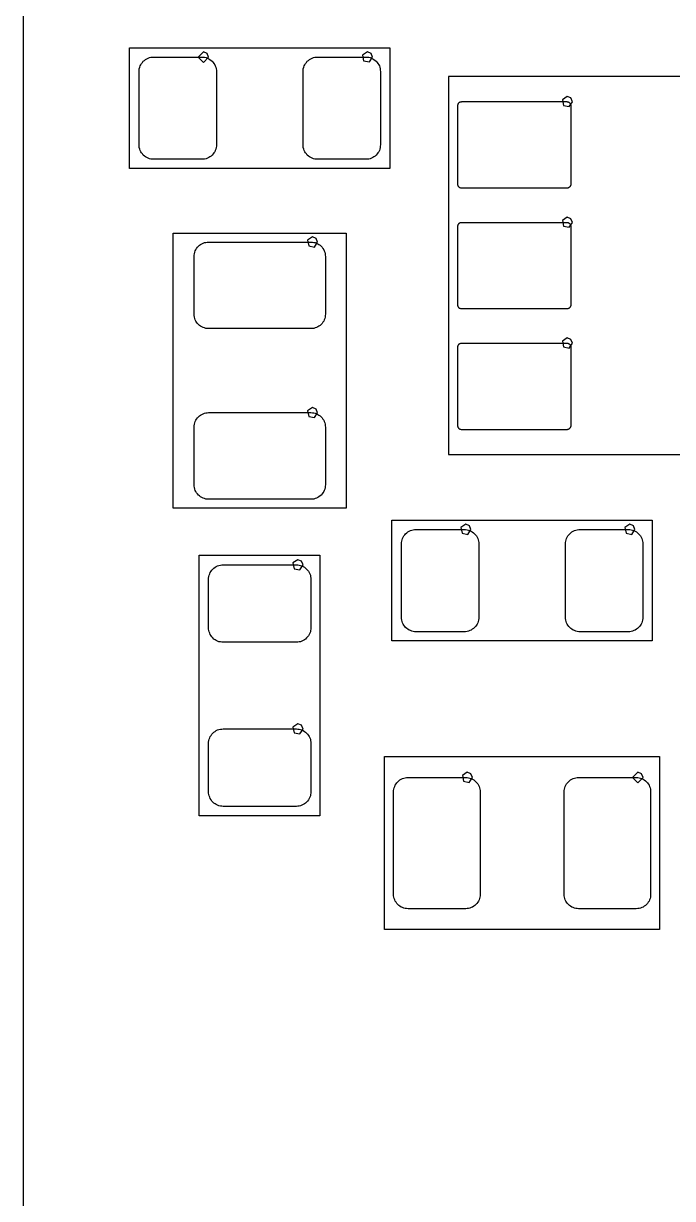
# Model space of a CAD drawing. Extents: x 114 to 258, y 8 to 198.
# Drawn here: x 113.55 to 125.92, y 135.54 to 157.92 of the extents above; entities that cross this region are included whole.
import ezdxf

# ---------------------------------------------------------------- set-up
doc = ezdxf.new("R2010")
doc.units = 0

msp = doc.modelspace()

# ---------------------------------------------------------------- linework, layer by layer
at = {"layer": 'Layer 1', "color": 7}
for points in [[(113.54816, 100.80986), (113.54816, 187.80994)], [(115.56746, 155.15824), (115.56746, 157.45948)], [(115.56746, 157.45948), (120.52808, 157.45948)], [(116.975382, 157.379902), (116.875382, 157.279902), (116.975382, 157.179902), (117.075382, 157.279902), (117.046093, 157.350613), (116.975382, 157.379902), (116.975382, 157.379902)], [(120.100344, 157.379902), (120.007956, 157.31817), (120.029633, 157.209191), (120.138612, 157.187514), (120.200344, 157.279902), (120.171055, 157.350613), (120.100344, 157.379902), (120.100344, 157.379902)], [(120.52808, 157.45948), (120.52808, 155.15824)], [(115.78336, 157.13436), (115.79606, 157.15976)], [(115.79606, 157.15976), (115.81384, 157.18008)], [(115.81384, 157.18008), (115.83162, 157.2004)], [(115.83162, 157.2004), (115.85194, 157.21818)], [(115.85194, 157.21818), (115.8748, 157.23596)], [(115.8748, 157.23596), (115.89766, 157.24866)], [(115.89766, 157.24866), (115.92306, 157.26136)], [(115.92306, 157.26136), (115.94846, 157.27152)], [(115.94846, 157.27152), (115.97386, 157.2766)], [(115.97386, 157.2766), (116.0018, 157.28168)], [(116.0018, 157.28168), (116.0272, 157.28168)], [(116.0272, 157.28168), (116.94668, 157.28168)], [(116.94668, 157.28168), (116.97462, 157.28168)], [(116.97462, 157.28168), (117.00002, 157.2766)], [(117.00002, 157.2766), (117.02796, 157.27152)], [(117.02796, 157.27152), (117.05336, 157.26136)], [(117.05336, 157.26136), (117.07876, 157.24866)], [(117.07876, 157.24866), (117.10162, 157.23596)], [(117.10162, 157.23596), (117.12448, 157.21818)], [(117.12448, 157.21818), (117.1448, 157.2004)], [(117.1448, 157.2004), (117.16258, 157.18008)], [(117.16258, 157.18008), (117.17782, 157.15976)], [(117.17782, 157.15976), (117.19306, 157.13436)], [(118.90756, 157.13436), (118.9228, 157.15976)], [(118.9228, 157.15976), (118.93804, 157.18008)], [(118.93804, 157.18008), (118.95582, 157.2004)], [(118.95582, 157.2004), (118.97614, 157.21818)], [(118.97614, 157.21818), (118.999, 157.23596)], [(118.999, 157.23596), (119.02186, 157.24866)], [(119.02186, 157.24866), (119.04726, 157.26136)], [(119.04726, 157.26136), (119.07266, 157.27152)], [(119.07266, 157.27152), (119.09806, 157.2766)], [(119.09806, 157.2766), (119.126, 157.28168)], [(119.126, 157.28168), (119.15394, 157.28168)], [(119.15394, 157.28168), (120.07088, 157.28168)], [(120.07088, 157.28168), (120.09882, 157.28168)], [(120.09882, 157.28168), (120.12676, 157.2766)], [(120.12676, 157.2766), (120.15216, 157.27152)], [(120.15216, 157.27152), (120.17756, 157.26136)], [(120.17756, 157.26136), (120.20296, 157.24866)], [(120.20296, 157.24866), (120.22582, 157.23596)], [(120.22582, 157.23596), (120.24868, 157.21818)], [(120.24868, 157.21818), (120.269, 157.2004)], [(120.269, 157.2004), (120.28678, 157.18008)], [(120.28678, 157.18008), (120.30202, 157.15976)], [(120.30202, 157.15976), (120.31726, 157.13436)], [(115.75034, 157.03022), (115.75542, 157.05816)], [(115.75034, 157.00482), (115.75034, 157.03022)], [(115.75034, 155.61036), (115.75034, 157.00482)], [(115.75542, 157.05816), (115.76304, 157.0861)], [(115.76304, 157.0861), (115.77066, 157.1115)], [(115.77066, 157.1115), (115.78336, 157.13436)], [(117.19306, 157.13436), (117.20322, 157.1115)], [(117.20322, 157.1115), (117.21338, 157.0861)], [(117.21338, 157.0861), (117.21846, 157.05816)], [(117.21846, 157.05816), (117.22354, 157.03022)], [(117.22354, 157.03022), (117.22608, 157.00482)], [(117.22608, 157.00482), (117.22608, 155.61036)], [(118.87454, 157.00482), (118.87708, 157.03022)], [(118.87454, 155.61036), (118.87454, 157.00482)], [(118.87708, 157.03022), (118.87962, 157.05816)], [(118.87962, 157.05816), (118.88724, 157.0861)], [(118.88724, 157.0861), (118.8974, 157.1115)], [(118.8974, 157.1115), (118.90756, 157.13436)], [(120.31726, 157.13436), (120.32996, 157.1115)], [(120.32996, 157.1115), (120.33758, 157.0861)], [(120.33758, 157.0861), (120.3452, 157.05816)], [(120.3452, 157.05816), (120.34774, 157.03022)], [(120.34774, 157.03022), (120.35028, 157.00482)], [(120.35028, 157.00482), (120.35028, 155.61036)], [(130.44932, 156.9083), (121.64822, 156.9083)], [(121.64822, 156.9083), (121.64822, 149.70994)], [(123.90882, 156.53078), (123.816432, 156.469048), (123.838109, 156.360069), (123.947088, 156.338392), (124.00882, 156.43078), (123.979531, 156.501491), (123.90882, 156.53078), (123.90882, 156.53078)], [(121.82602, 156.37236), (121.82856, 156.37998)], [(121.82602, 156.36474), (121.82602, 156.37236)], [(121.82602, 156.35712), (121.82602, 156.36474)], [(121.82602, 154.85852), (121.82602, 156.35712)], [(121.82856, 156.37998), (121.8311, 156.38506)], [(121.8311, 156.38506), (121.83364, 156.39268)], [(121.83364, 156.39268), (121.83872, 156.4003)], [(121.83872, 156.4003), (121.84126, 156.40538)], [(121.84126, 156.40538), (121.84634, 156.41046)], [(121.84634, 156.41046), (121.85142, 156.41554)], [(121.85142, 156.41554), (121.85904, 156.42062)], [(121.85904, 156.42062), (121.86412, 156.42316)], [(121.86412, 156.42316), (121.87174, 156.4257)], [(121.87174, 156.4257), (121.87936, 156.42824)], [(121.87936, 156.42824), (121.88444, 156.43078)], [(121.88444, 156.43078), (121.89206, 156.43078)], [(121.89206, 156.43078), (121.89968, 156.43332)], [(121.89968, 156.43332), (123.9012, 156.43332)], [(123.9012, 156.43332), (123.90628, 156.43078)], [(123.90628, 156.43078), (123.9139, 156.43078)], [(123.9139, 156.43078), (123.92152, 156.42824)], [(123.92152, 156.42824), (123.92914, 156.4257)], [(123.92914, 156.4257), (123.93422, 156.42316)], [(123.93422, 156.42316), (123.94184, 156.42062)], [(123.94184, 156.42062), (123.94692, 156.41554)], [(123.94692, 156.41554), (123.952, 156.41046)], [(123.952, 156.41046), (123.95708, 156.40538)], [(123.95708, 156.40538), (123.96216, 156.4003)], [(123.96216, 156.4003), (123.96724, 156.39268)], [(123.96724, 156.39268), (123.96978, 156.38506)], [(123.96978, 156.38506), (123.97232, 156.37998)], [(123.97232, 156.37998), (123.97486, 156.37236)], [(123.97486, 156.37236), (123.97486, 156.36474)], [(123.97486, 156.36474), (123.97486, 156.35712)], [(123.97486, 156.35712), (123.97486, 154.85852)], [(115.75034, 155.58242), (115.75034, 155.61036)], [(115.75542, 155.55702), (115.75034, 155.58242)], [(117.22354, 155.58242), (117.21846, 155.55702)], [(117.22608, 155.61036), (117.22354, 155.58242)], [(118.87708, 155.58242), (118.87454, 155.61036)], [(118.87962, 155.55702), (118.87708, 155.58242)], [(120.34774, 155.58242), (120.3452, 155.55702)], [(120.35028, 155.61036), (120.34774, 155.58242)], [(115.76304, 155.52908), (115.75542, 155.55702)], [(115.77066, 155.50368), (115.76304, 155.52908)], [(115.78336, 155.47828), (115.77066, 155.50368)], [(115.79606, 155.45542), (115.78336, 155.47828)], [(115.81384, 155.4351), (115.79606, 155.45542)], [(115.83162, 155.41478), (115.81384, 155.4351)], [(115.85194, 155.39446), (115.83162, 155.41478)], [(115.8748, 155.37922), (115.85194, 155.39446)], [(115.89766, 155.36652), (115.8748, 155.37922)], [(115.92306, 155.35382), (115.89766, 155.36652)], [(115.94846, 155.34366), (115.92306, 155.35382)], [(117.05336, 155.35382), (117.02796, 155.34366)], [(117.07876, 155.36652), (117.05336, 155.35382)], [(117.10162, 155.37922), (117.07876, 155.36652)], [(117.12448, 155.39446), (117.10162, 155.37922)], [(117.1448, 155.41478), (117.12448, 155.39446)], [(117.16258, 155.4351), (117.1448, 155.41478)], [(117.17782, 155.45542), (117.16258, 155.4351)], [(117.19306, 155.47828), (117.17782, 155.45542)], [(117.20322, 155.50368), (117.19306, 155.47828)], [(117.21338, 155.52908), (117.20322, 155.50368)], [(117.21846, 155.55702), (117.21338, 155.52908)], [(118.88724, 155.52908), (118.87962, 155.55702)], [(118.8974, 155.50368), (118.88724, 155.52908)], [(118.90756, 155.47828), (118.8974, 155.50368)], [(118.9228, 155.45542), (118.90756, 155.47828)], [(118.93804, 155.4351), (118.9228, 155.45542)], [(118.95582, 155.41478), (118.93804, 155.4351)], [(118.97614, 155.39446), (118.95582, 155.41478)], [(118.999, 155.37922), (118.97614, 155.39446)], [(119.02186, 155.36652), (118.999, 155.37922)], [(119.04726, 155.35382), (119.02186, 155.36652)], [(119.07266, 155.34366), (119.04726, 155.35382)], [(120.17756, 155.35382), (120.15216, 155.34366)], [(120.20296, 155.36652), (120.17756, 155.35382)], [(120.22582, 155.37922), (120.20296, 155.36652)], [(120.24868, 155.39446), (120.22582, 155.37922)], [(120.269, 155.41478), (120.24868, 155.39446)], [(120.28678, 155.4351), (120.269, 155.41478)], [(120.30202, 155.45542), (120.28678, 155.4351)], [(120.31726, 155.47828), (120.30202, 155.45542)], [(120.32996, 155.50368), (120.31726, 155.47828)], [(120.33758, 155.52908), (120.32996, 155.50368)], [(120.3452, 155.55702), (120.33758, 155.52908)], [(120.52808, 155.15824), (115.56746, 155.15824)], [(115.97386, 155.33858), (115.94846, 155.34366)], [(116.0018, 155.3335), (115.97386, 155.33858)], [(116.0272, 155.3335), (116.0018, 155.3335)], [(116.94668, 155.3335), (116.0272, 155.3335)], [(116.97462, 155.3335), (116.94668, 155.3335)], [(117.00002, 155.33858), (116.97462, 155.3335)], [(117.02796, 155.34366), (117.00002, 155.33858)], [(119.09806, 155.33858), (119.07266, 155.34366)], [(119.126, 155.3335), (119.09806, 155.33858)], [(119.15394, 155.3335), (119.126, 155.3335)], [(120.07088, 155.3335), (119.15394, 155.3335)], [(120.09882, 155.3335), (120.07088, 155.3335)], [(120.12676, 155.33858), (120.09882, 155.3335)], [(120.15216, 155.34366), (120.12676, 155.33858)], [(121.82602, 154.8509), (121.82602, 154.85852)], [(121.82602, 154.84328), (121.82602, 154.8509)], [(121.82856, 154.83566), (121.82602, 154.84328)], [(121.8311, 154.82804), (121.82856, 154.83566)], [(121.83364, 154.82296), (121.8311, 154.82804)], [(121.83872, 154.81534), (121.83364, 154.82296)], [(121.84126, 154.81026), (121.83872, 154.81534)], [(121.84634, 154.80518), (121.84126, 154.81026)], [(121.85142, 154.8001), (121.84634, 154.80518)], [(121.85904, 154.79502), (121.85142, 154.8001)], [(121.86412, 154.79248), (121.85904, 154.79502)], [(121.87174, 154.7874), (121.86412, 154.79248)], [(121.87936, 154.78486), (121.87174, 154.7874)], [(121.88444, 154.78486), (121.87936, 154.78486)], [(121.89206, 154.78232), (121.88444, 154.78486)], [(121.89968, 154.78232), (121.89206, 154.78232)], [(123.9012, 154.78232), (121.89968, 154.78232)], [(123.90628, 154.78232), (123.9012, 154.78232)], [(123.9139, 154.78486), (123.90628, 154.78232)], [(123.92152, 154.78486), (123.9139, 154.78486)], [(123.92914, 154.7874), (123.92152, 154.78486)], [(123.93422, 154.79248), (123.92914, 154.7874)], [(123.94184, 154.79502), (123.93422, 154.79248)], [(123.94692, 154.8001), (123.94184, 154.79502)], [(123.952, 154.80518), (123.94692, 154.8001)], [(123.95708, 154.81026), (123.952, 154.80518)], [(123.96216, 154.81534), (123.95708, 154.81026)], [(123.96724, 154.82296), (123.96216, 154.81534)], [(123.96978, 154.82804), (123.96724, 154.82296)], [(123.97232, 154.83566), (123.96978, 154.82804)], [(123.97486, 154.84328), (123.97232, 154.83566)], [(123.97486, 154.85852), (123.97486, 154.8509)], [(123.97486, 154.8509), (123.97486, 154.84328)], [(123.90882, 154.23081), (123.816432, 154.169078), (123.838109, 154.060099), (123.947088, 154.038422), (124.00882, 154.13081), (123.979531, 154.201521), (123.90882, 154.23081), (123.90882, 154.23081)], [(121.82602, 154.07112), (121.82856, 154.07874)], [(121.82602, 154.0635), (121.82602, 154.07112)], [(121.82602, 154.05842), (121.82602, 154.0635)], [(121.82602, 152.55728), (121.82602, 154.05842)], [(121.82856, 154.07874), (121.8311, 154.08636)], [(121.8311, 154.08636), (121.83364, 154.09398)], [(121.83364, 154.09398), (121.83872, 154.09906)], [(121.83872, 154.09906), (121.84126, 154.10414)], [(121.84126, 154.10414), (121.84634, 154.10922)], [(121.84634, 154.10922), (121.85142, 154.1143)], [(121.85142, 154.1143), (121.85904, 154.11938)], [(121.85904, 154.11938), (121.86412, 154.12446)], [(121.86412, 154.12446), (121.87174, 154.127)], [(121.87174, 154.127), (121.87936, 154.12954)], [(121.87936, 154.12954), (121.88444, 154.13208)], [(121.88444, 154.13208), (121.89206, 154.13208)], [(121.89206, 154.13208), (121.89968, 154.13208)], [(121.89968, 154.13208), (123.9012, 154.13208)], [(123.9012, 154.13208), (123.90628, 154.13208)], [(123.90628, 154.13208), (123.9139, 154.13208)], [(123.9139, 154.13208), (123.92152, 154.12954)], [(123.92152, 154.12954), (123.92914, 154.127)], [(123.92914, 154.127), (123.93422, 154.12446)], [(123.93422, 154.12446), (123.94184, 154.11938)], [(123.94184, 154.11938), (123.94692, 154.1143)], [(123.94692, 154.1143), (123.952, 154.10922)], [(123.952, 154.10922), (123.95708, 154.10414)], [(123.95708, 154.10414), (123.96216, 154.09906)], [(123.96216, 154.09906), (123.96724, 154.09398)], [(123.96724, 154.09398), (123.96978, 154.08636)], [(123.96978, 154.08636), (123.97232, 154.07874)], [(123.97232, 154.07874), (123.97486, 154.07112)], [(123.97486, 154.07112), (123.97486, 154.0635)], [(123.97486, 154.0635), (123.97486, 154.05842)], [(123.97486, 154.05842), (123.97486, 152.55728)], [(116.39804, 153.92888), (119.6975, 153.92888)], [(116.39804, 148.68886), (116.39804, 153.92888)], [(119.053356, 153.85489), (118.960968, 153.793158), (118.982645, 153.684179), (119.091624, 153.662502), (119.153356, 153.75489), (119.124067, 153.825601), (119.053356, 153.85489), (119.053356, 153.85489)], [(119.6975, 153.92888), (119.6975, 148.68886)], [(116.80444, 153.53518), (116.81206, 153.56312)], [(116.81206, 153.56312), (116.82222, 153.58852)], [(116.82222, 153.58852), (116.83238, 153.61138)], [(116.83238, 153.61138), (116.84762, 153.63424)], [(116.84762, 153.63424), (116.86286, 153.6571)], [(116.86286, 153.6571), (116.88064, 153.67742)], [(116.88064, 153.67742), (116.90096, 153.6952)], [(116.90096, 153.6952), (116.92128, 153.71044)], [(116.92128, 153.71044), (116.94668, 153.72568)], [(116.94668, 153.72568), (116.96954, 153.73584)], [(116.96954, 153.73584), (116.99494, 153.746)], [(116.99494, 153.746), (117.02034, 153.75108)], [(117.02034, 153.75108), (117.04828, 153.75616)], [(117.04828, 153.75616), (117.07622, 153.75616)], [(117.07622, 153.75616), (119.0244, 153.75616)], [(119.0244, 153.75616), (119.05234, 153.75616)], [(119.05234, 153.75616), (119.07774, 153.75108)], [(119.07774, 153.75108), (119.10568, 153.746)], [(119.10568, 153.746), (119.13108, 153.73584)], [(119.13108, 153.73584), (119.15394, 153.72568)], [(119.15394, 153.72568), (119.1768, 153.71044)], [(119.1768, 153.71044), (119.19966, 153.6952)], [(119.19966, 153.6952), (119.21998, 153.67742)], [(119.21998, 153.67742), (119.23776, 153.6571)], [(119.23776, 153.6571), (119.253, 153.63424)], [(119.253, 153.63424), (119.26824, 153.61138)], [(119.26824, 153.61138), (119.2784, 153.58852)], [(119.2784, 153.58852), (119.28856, 153.56312)], [(119.28856, 153.56312), (119.29364, 153.53518)], [(116.79936, 153.48184), (116.8019, 153.50978)], [(116.79936, 152.38202), (116.79936, 153.48184)], [(116.8019, 153.50978), (116.80444, 153.53518)], [(119.29364, 153.53518), (119.29872, 153.50978)], [(119.29872, 153.50978), (119.30126, 153.48184)], [(119.30126, 153.48184), (119.30126, 152.38202)], [(121.82602, 152.54966), (121.82602, 152.55728)], [(121.82602, 152.54204), (121.82602, 152.54966)], [(121.82856, 152.53442), (121.82602, 152.54204)], [(121.8311, 152.52934), (121.82856, 152.53442)], [(121.83364, 152.52172), (121.8311, 152.52934)], [(121.83872, 152.51664), (121.83364, 152.52172)], [(121.84126, 152.50902), (121.83872, 152.51664)], [(121.84634, 152.50394), (121.84126, 152.50902)], [(121.85142, 152.49886), (121.84634, 152.50394)], [(121.85904, 152.49378), (121.85142, 152.49886)], [(121.86412, 152.49124), (121.85904, 152.49378)], [(121.87174, 152.4887), (121.86412, 152.49124)], [(121.87936, 152.48616), (121.87174, 152.4887)], [(121.88444, 152.48362), (121.87936, 152.48616)], [(121.89206, 152.48362), (121.88444, 152.48362)], [(121.89968, 152.48362), (121.89206, 152.48362)], [(123.9012, 152.48362), (121.89968, 152.48362)], [(123.90628, 152.48362), (123.9012, 152.48362)], [(123.9139, 152.48362), (123.90628, 152.48362)], [(123.92152, 152.48616), (123.9139, 152.48362)], [(123.92914, 152.4887), (123.92152, 152.48616)], [(123.93422, 152.49124), (123.92914, 152.4887)], [(123.94184, 152.49378), (123.93422, 152.49124)], [(123.94692, 152.49886), (123.94184, 152.49378)], [(123.952, 152.50394), (123.94692, 152.49886)], [(123.95708, 152.50902), (123.952, 152.50394)], [(123.96216, 152.51664), (123.95708, 152.50902)], [(123.96724, 152.52172), (123.96216, 152.51664)], [(123.96978, 152.52934), (123.96724, 152.52172)], [(123.97232, 152.53442), (123.96978, 152.52934)], [(123.97486, 152.54204), (123.97232, 152.53442)], [(123.97486, 152.55728), (123.97486, 152.54966)], [(123.97486, 152.54966), (123.97486, 152.54204)], [(116.8019, 152.35662), (116.79936, 152.38202)], [(116.80444, 152.32868), (116.8019, 152.35662)], [(116.81206, 152.30328), (116.80444, 152.32868)], [(116.82222, 152.27788), (116.81206, 152.30328)], [(116.83238, 152.25248), (116.82222, 152.27788)], [(116.84762, 152.22962), (116.83238, 152.25248)], [(116.86286, 152.20676), (116.84762, 152.22962)], [(119.253, 152.22962), (119.23776, 152.20676)], [(119.26824, 152.25248), (119.253, 152.22962)], [(119.2784, 152.27788), (119.26824, 152.25248)], [(119.28856, 152.30328), (119.2784, 152.27788)], [(119.29364, 152.32868), (119.28856, 152.30328)], [(119.29872, 152.35662), (119.29364, 152.32868)], [(119.30126, 152.38202), (119.29872, 152.35662)], [(116.88064, 152.18898), (116.86286, 152.20676)], [(116.90096, 152.16866), (116.88064, 152.18898)], [(116.92128, 152.15342), (116.90096, 152.16866)], [(116.94668, 152.14072), (116.92128, 152.15342)], [(116.96954, 152.12802), (116.94668, 152.14072)], [(116.99494, 152.1204), (116.96954, 152.12802)], [(117.02034, 152.11278), (116.99494, 152.1204)], [(117.04828, 152.1077), (117.02034, 152.11278)], [(117.07622, 152.1077), (117.04828, 152.1077)], [(119.0244, 152.1077), (117.07622, 152.1077)], [(119.05234, 152.1077), (119.0244, 152.1077)], [(119.07774, 152.11278), (119.05234, 152.1077)], [(119.10568, 152.1204), (119.07774, 152.11278)], [(119.13108, 152.12802), (119.10568, 152.1204)], [(119.15394, 152.14072), (119.13108, 152.12802)], [(119.1768, 152.15342), (119.15394, 152.14072)], [(119.19966, 152.16866), (119.1768, 152.15342)], [(119.21998, 152.18898), (119.19966, 152.16866)], [(119.23776, 152.20676), (119.21998, 152.18898)], [(121.82602, 151.77242), (121.82856, 151.78004)], [(121.82602, 151.7648), (121.82602, 151.77242)], [(121.82856, 151.78004), (121.8311, 151.78512)], [(121.8311, 151.78512), (121.83364, 151.79274)], [(121.83364, 151.79274), (121.83872, 151.79782)], [(121.83872, 151.79782), (121.84126, 151.80544)], [(121.84126, 151.80544), (121.84634, 151.81052)], [(121.84634, 151.81052), (121.85142, 151.8156)], [(121.85142, 151.8156), (121.85904, 151.82068)], [(121.85904, 151.82068), (121.86412, 151.82322)], [(121.86412, 151.82322), (121.87174, 151.82576)], [(121.87174, 151.82576), (121.87936, 151.8283)], [(121.87936, 151.8283), (121.88444, 151.83084)], [(121.88444, 151.83084), (121.89206, 151.83084)], [(121.89206, 151.83084), (121.89968, 151.83338)], [(121.89968, 151.83338), (123.9012, 151.83338)], [(123.90882, 151.93084), (123.816432, 151.869108), (123.838109, 151.760129), (123.947088, 151.738452), (124.00882, 151.83084), (123.979531, 151.901551), (123.90882, 151.93084), (123.90882, 151.93084)], [(123.9012, 151.83338), (123.90628, 151.83084)], [(123.90628, 151.83084), (123.9139, 151.83084)], [(123.9139, 151.83084), (123.92152, 151.8283)], [(123.92152, 151.8283), (123.92914, 151.82576)], [(123.92914, 151.82576), (123.93422, 151.82322)], [(123.93422, 151.82322), (123.94184, 151.82068)], [(123.94184, 151.82068), (123.94692, 151.8156)], [(123.94692, 151.8156), (123.952, 151.81052)], [(123.952, 151.81052), (123.95708, 151.80544)], [(123.95708, 151.80544), (123.96216, 151.79782)], [(123.96216, 151.79782), (123.96724, 151.79274)], [(123.96724, 151.79274), (123.96978, 151.78512)], [(123.96978, 151.78512), (123.97232, 151.78004)], [(123.97232, 151.78004), (123.97486, 151.77242)], [(123.97486, 151.77242), (123.97486, 151.7648)], [(121.82602, 151.75718), (121.82602, 151.7648)], [(121.82602, 150.25858), (121.82602, 151.75718)], [(123.97486, 151.7648), (123.97486, 151.75718)], [(123.97486, 151.75718), (123.97486, 150.25858)], [(116.86286, 150.4059), (116.88064, 150.42622)], [(116.88064, 150.42622), (116.90096, 150.444)], [(116.90096, 150.444), (116.92128, 150.46178)], [(116.92128, 150.46178), (116.94668, 150.47448)], [(116.94668, 150.47448), (116.96954, 150.48718)], [(116.96954, 150.48718), (116.99494, 150.4948)], [(116.99494, 150.4948), (117.02034, 150.50242)], [(117.02034, 150.50242), (117.04828, 150.50496)], [(117.04828, 150.50496), (117.07622, 150.5075)], [(117.07622, 150.5075), (119.0244, 150.5075)], [(119.053356, 150.60496), (118.960968, 150.543228), (118.982645, 150.434249), (119.091624, 150.412572), (119.153356, 150.50496), (119.124067, 150.575671), (119.053356, 150.60496), (119.053356, 150.60496)], [(119.0244, 150.5075), (119.05234, 150.50496)], [(119.05234, 150.50496), (119.07774, 150.50242)], [(119.07774, 150.50242), (119.10568, 150.4948)], [(119.10568, 150.4948), (119.13108, 150.48718)], [(119.13108, 150.48718), (119.15394, 150.47448)], [(119.15394, 150.47448), (119.1768, 150.46178)], [(119.1768, 150.46178), (119.19966, 150.444)], [(119.19966, 150.444), (119.21998, 150.42622)], [(119.21998, 150.42622), (119.23776, 150.4059)], [(116.79936, 150.23318), (116.8019, 150.25858)], [(116.79936, 149.13336), (116.79936, 150.23318)], [(116.8019, 150.25858), (116.80444, 150.28652)], [(116.80444, 150.28652), (116.81206, 150.31192)], [(116.81206, 150.31192), (116.82222, 150.33732)], [(116.82222, 150.33732), (116.83238, 150.36272)], [(116.83238, 150.36272), (116.84762, 150.38558)], [(116.84762, 150.38558), (116.86286, 150.4059)], [(119.23776, 150.4059), (119.253, 150.38558)], [(119.253, 150.38558), (119.26824, 150.36272)], [(119.26824, 150.36272), (119.2784, 150.33732)], [(119.2784, 150.33732), (119.28856, 150.31192)], [(119.28856, 150.31192), (119.29364, 150.28652)], [(119.29364, 150.28652), (119.29872, 150.25858)], [(119.29872, 150.25858), (119.30126, 150.23318)], [(119.30126, 150.23318), (119.30126, 149.13336)], [(121.82602, 150.25096), (121.82602, 150.25858)], [(121.82602, 150.24334), (121.82602, 150.25096)], [(121.82856, 150.23572), (121.82602, 150.24334)], [(121.8311, 150.2281), (121.82856, 150.23572)], [(121.83364, 150.22302), (121.8311, 150.2281)], [(121.83872, 150.2154), (121.83364, 150.22302)], [(121.84126, 150.21032), (121.83872, 150.2154)], [(121.84634, 150.20524), (121.84126, 150.21032)], [(121.85142, 150.20016), (121.84634, 150.20524)], [(121.85904, 150.19508), (121.85142, 150.20016)], [(123.94692, 150.20016), (123.94184, 150.19508)], [(123.952, 150.20524), (123.94692, 150.20016)], [(123.95708, 150.21032), (123.952, 150.20524)], [(123.96216, 150.2154), (123.95708, 150.21032)], [(123.96724, 150.22302), (123.96216, 150.2154)], [(123.96978, 150.2281), (123.96724, 150.22302)], [(123.97232, 150.23572), (123.96978, 150.2281)], [(123.97486, 150.24334), (123.97232, 150.23572)], [(123.97486, 150.25858), (123.97486, 150.25096)], [(123.97486, 150.25096), (123.97486, 150.24334)], [(121.86412, 150.19), (121.85904, 150.19508)], [(121.87174, 150.18746), (121.86412, 150.19)], [(121.87936, 150.18492), (121.87174, 150.18746)], [(121.88444, 150.18492), (121.87936, 150.18492)], [(121.89206, 150.18238), (121.88444, 150.18492)], [(121.89968, 150.18238), (121.89206, 150.18238)], [(123.9012, 150.18238), (121.89968, 150.18238)], [(123.90628, 150.18238), (123.9012, 150.18238)], [(123.9139, 150.18492), (123.90628, 150.18238)], [(123.92152, 150.18492), (123.9139, 150.18492)], [(123.92914, 150.18746), (123.92152, 150.18492)], [(123.93422, 150.19), (123.92914, 150.18746)], [(123.94184, 150.19508), (123.93422, 150.19)], [(121.64822, 149.70994), (130.44932, 149.70994)], [(116.8019, 149.10542), (116.79936, 149.13336)], [(116.80444, 149.08002), (116.8019, 149.10542)], [(116.81206, 149.05208), (116.80444, 149.08002)], [(119.29364, 149.08002), (119.28856, 149.05208)], [(119.29872, 149.10542), (119.29364, 149.08002)], [(119.30126, 149.13336), (119.29872, 149.10542)], [(116.82222, 149.02668), (116.81206, 149.05208)], [(116.83238, 149.00382), (116.82222, 149.02668)], [(116.84762, 148.97842), (116.83238, 149.00382)], [(116.86286, 148.9581), (116.84762, 148.97842)], [(116.88064, 148.93778), (116.86286, 148.9581)], [(116.90096, 148.92), (116.88064, 148.93778)], [(116.92128, 148.90476), (116.90096, 148.92)], [(116.94668, 148.88952), (116.92128, 148.90476)], [(116.96954, 148.87936), (116.94668, 148.88952)], [(116.99494, 148.8692), (116.96954, 148.87936)], [(117.02034, 148.86158), (116.99494, 148.8692)], [(117.04828, 148.85904), (117.02034, 148.86158)], [(117.07622, 148.8565), (117.04828, 148.85904)], [(119.0244, 148.8565), (117.07622, 148.8565)], [(119.05234, 148.85904), (119.0244, 148.8565)], [(119.07774, 148.86158), (119.05234, 148.85904)], [(119.10568, 148.8692), (119.07774, 148.86158)], [(119.13108, 148.87936), (119.10568, 148.8692)], [(119.15394, 148.88952), (119.13108, 148.87936)], [(119.1768, 148.90476), (119.15394, 148.88952)], [(119.19966, 148.92), (119.1768, 148.90476)], [(119.21998, 148.93778), (119.19966, 148.92)], [(119.23776, 148.9581), (119.21998, 148.93778)], [(119.253, 148.97842), (119.23776, 148.9581)], [(119.26824, 149.00382), (119.253, 148.97842)], [(119.2784, 149.02668), (119.26824, 149.00382)], [(119.28856, 149.05208), (119.2784, 149.02668)], [(119.6975, 148.68886), (116.39804, 148.68886)], [(120.56872, 146.15902), (120.56872, 148.46026)], [(120.56872, 148.46026), (125.52934, 148.46026)], [(125.52934, 148.46026), (125.52934, 146.15902)], [(120.81256, 148.18086), (120.83034, 148.20118)], [(120.83034, 148.20118), (120.85066, 148.21896)], [(120.85066, 148.21896), (120.87352, 148.23674)], [(120.87352, 148.23674), (120.89638, 148.24944)], [(120.89638, 148.24944), (120.92178, 148.26214)], [(120.92178, 148.26214), (120.94718, 148.26976)], [(120.94718, 148.26976), (120.97512, 148.27738)], [(120.97512, 148.27738), (121.00052, 148.27992)], [(121.00052, 148.27992), (121.02846, 148.28246)], [(121.02846, 148.28246), (121.94794, 148.28246)], [(121.975372, 148.37992), (121.882984, 148.318188), (121.904661, 148.209209), (122.01364, 148.187532), (122.075372, 148.27992), (122.046083, 148.350631), (121.975372, 148.37992), (121.975372, 148.37992)], [(121.94794, 148.28246), (121.97334, 148.27992)], [(121.97334, 148.27992), (122.00128, 148.27738)], [(122.00128, 148.27738), (122.02668, 148.26976)], [(122.02668, 148.26976), (122.05208, 148.26214)], [(122.05208, 148.26214), (122.07748, 148.24944)], [(122.07748, 148.24944), (122.10034, 148.23674)], [(122.10034, 148.23674), (122.1232, 148.21896)], [(122.1232, 148.21896), (122.14352, 148.20118)], [(122.14352, 148.20118), (122.1613, 148.18086)], [(123.9393, 148.18086), (123.95708, 148.20118)], [(123.95708, 148.20118), (123.9774, 148.21896)], [(123.9774, 148.21896), (123.99772, 148.23674)], [(123.99772, 148.23674), (124.02312, 148.24944)], [(124.02312, 148.24944), (124.04598, 148.26214)], [(124.04598, 148.26214), (124.07138, 148.26976)], [(124.07138, 148.26976), (124.09932, 148.27738)], [(124.09932, 148.27738), (124.12726, 148.27992)], [(124.12726, 148.27992), (124.15266, 148.28246)], [(124.15266, 148.28246), (125.07214, 148.28246)], [(125.100334, 148.37992), (125.007946, 148.318188), (125.029623, 148.209209), (125.138602, 148.187532), (125.200334, 148.27992), (125.171045, 148.350631), (125.100334, 148.37992), (125.100334, 148.37992)], [(125.07214, 148.28246), (125.10008, 148.27992)], [(125.10008, 148.27992), (125.12548, 148.27738)], [(125.12548, 148.27738), (125.15342, 148.26976)], [(125.15342, 148.26976), (125.17882, 148.26214)], [(125.17882, 148.26214), (125.20422, 148.24944)], [(125.20422, 148.24944), (125.22708, 148.23674)], [(125.22708, 148.23674), (125.2474, 148.21896)], [(125.2474, 148.21896), (125.26772, 148.20118)], [(125.26772, 148.20118), (125.28804, 148.18086)], [(120.74906, 148.00306), (120.7516, 148.031)], [(120.74906, 146.61114), (120.74906, 148.00306)], [(120.7516, 148.031), (120.75668, 148.05894)], [(120.75668, 148.05894), (120.76176, 148.08434)], [(120.76176, 148.08434), (120.77192, 148.10974)], [(120.77192, 148.10974), (120.78208, 148.13514)], [(120.78208, 148.13514), (120.79732, 148.158)], [(120.79732, 148.158), (120.81256, 148.18086)], [(122.1613, 148.18086), (122.17908, 148.158)], [(122.17908, 148.158), (122.19178, 148.13514)], [(122.19178, 148.13514), (122.20448, 148.10974)], [(122.20448, 148.10974), (122.2121, 148.08434)], [(122.2121, 148.08434), (122.21972, 148.05894)], [(122.21972, 148.05894), (122.2248, 148.031)], [(122.2248, 148.031), (122.2248, 148.00306)], [(122.2248, 148.00306), (122.2248, 146.61114)], [(123.8758, 148.031), (123.88088, 148.05894)], [(123.8758, 148.00306), (123.8758, 148.031)], [(123.8758, 146.61114), (123.8758, 148.00306)], [(123.88088, 148.05894), (123.88596, 148.08434)], [(123.88596, 148.08434), (123.89612, 148.10974)], [(123.89612, 148.10974), (123.90882, 148.13514)], [(123.90882, 148.13514), (123.92152, 148.158)], [(123.92152, 148.158), (123.9393, 148.18086)], [(125.28804, 148.18086), (125.30328, 148.158)], [(125.30328, 148.158), (125.31598, 148.13514)], [(125.31598, 148.13514), (125.32868, 148.10974)], [(125.32868, 148.10974), (125.33884, 148.08434)], [(125.33884, 148.08434), (125.34392, 148.05894)], [(125.34392, 148.05894), (125.349, 148.031)], [(125.349, 148.031), (125.349, 148.00306)], [(125.349, 148.00306), (125.349, 146.61114)], [(116.89842, 142.82908), (116.89842, 147.7897)], [(116.89842, 147.7897), (119.19712, 147.7897)], [(119.19712, 147.7897), (119.19712, 142.82908)], [(117.13718, 147.50522), (117.1575, 147.52554)], [(117.1575, 147.52554), (117.17782, 147.54332)], [(117.17782, 147.54332), (117.19814, 147.5611)], [(117.19814, 147.5611), (117.221, 147.5738)], [(117.221, 147.5738), (117.2464, 147.5865)], [(117.2464, 147.5865), (117.2718, 147.59666)], [(117.2718, 147.59666), (117.29974, 147.60174)], [(117.29974, 147.60174), (117.32514, 147.60682)], [(117.32514, 147.60682), (117.35308, 147.60682)], [(117.35308, 147.60682), (118.74754, 147.60682)], [(118.775226, 147.705042), (118.682838, 147.64331), (118.704515, 147.534331), (118.813494, 147.512654), (118.875226, 147.605042), (118.845937, 147.675753), (118.775226, 147.705042), (118.775226, 147.705042)], [(118.74754, 147.60682), (118.77294, 147.60682)], [(118.77294, 147.60682), (118.80088, 147.60174)], [(118.80088, 147.60174), (118.82882, 147.59666)], [(118.82882, 147.59666), (118.85422, 147.5865)], [(118.85422, 147.5865), (118.87708, 147.5738)], [(118.87708, 147.5738), (118.90248, 147.5611)], [(118.90248, 147.5611), (118.9228, 147.54332)], [(118.9228, 147.54332), (118.94312, 147.52554)], [(118.94312, 147.52554), (118.9609, 147.50522)], [(117.07622, 147.35536), (117.0813, 147.3833)], [(117.07622, 147.32996), (117.07622, 147.35536)], [(117.07622, 146.41048), (117.07622, 147.32996)], [(117.0813, 147.3833), (117.08638, 147.4087)], [(117.08638, 147.4087), (117.09654, 147.43664)], [(117.09654, 147.43664), (117.1067, 147.4595)], [(117.1067, 147.4595), (117.12194, 147.4849)], [(117.12194, 147.4849), (117.13718, 147.50522)], [(118.9609, 147.50522), (118.97868, 147.4849)], [(118.97868, 147.4849), (118.99138, 147.4595)], [(118.99138, 147.4595), (119.00408, 147.43664)], [(119.00408, 147.43664), (119.01424, 147.4087)], [(119.01424, 147.4087), (119.01932, 147.3833)], [(119.01932, 147.3833), (119.0244, 147.35536)], [(119.0244, 147.35536), (119.0244, 147.32996)], [(119.0244, 147.32996), (119.0244, 146.41048)], [(117.07622, 146.38254), (117.07622, 146.41048)], [(119.0244, 146.41048), (119.0244, 146.38254)], [(120.7516, 146.5832), (120.74906, 146.61114)], [(120.75668, 146.55526), (120.7516, 146.5832)], [(120.76176, 146.52986), (120.75668, 146.55526)], [(120.77192, 146.50446), (120.76176, 146.52986)], [(120.78208, 146.47906), (120.77192, 146.50446)], [(120.79732, 146.4562), (120.78208, 146.47906)], [(120.81256, 146.43334), (120.79732, 146.4562)], [(120.83034, 146.41302), (120.81256, 146.43334)], [(120.85066, 146.39524), (120.83034, 146.41302)], [(120.87352, 146.38), (120.85066, 146.39524)], [(122.1232, 146.39524), (122.10034, 146.38)], [(122.14352, 146.41302), (122.1232, 146.39524)], [(122.1613, 146.43334), (122.14352, 146.41302)], [(122.17908, 146.4562), (122.1613, 146.43334)], [(122.19178, 146.47906), (122.17908, 146.4562)], [(122.20448, 146.50446), (122.19178, 146.47906)], [(122.2121, 146.52986), (122.20448, 146.50446)], [(122.21972, 146.55526), (122.2121, 146.52986)], [(122.2248, 146.5832), (122.21972, 146.55526)], [(122.2248, 146.61114), (122.2248, 146.5832)], [(123.8758, 146.5832), (123.8758, 146.61114)], [(123.88088, 146.55526), (123.8758, 146.5832)], [(123.88596, 146.52986), (123.88088, 146.55526)], [(123.89612, 146.50446), (123.88596, 146.52986)], [(123.90882, 146.47906), (123.89612, 146.50446)], [(123.92152, 146.4562), (123.90882, 146.47906)], [(123.9393, 146.43334), (123.92152, 146.4562)], [(123.95708, 146.41302), (123.9393, 146.43334)], [(123.9774, 146.39524), (123.95708, 146.41302)], [(123.99772, 146.38), (123.9774, 146.39524)], [(125.2474, 146.39524), (125.22708, 146.38)], [(125.26772, 146.41302), (125.2474, 146.39524)], [(125.28804, 146.43334), (125.26772, 146.41302)], [(125.30328, 146.4562), (125.28804, 146.43334)], [(125.31598, 146.47906), (125.30328, 146.4562)], [(125.32868, 146.50446), (125.31598, 146.47906)], [(125.33884, 146.52986), (125.32868, 146.50446)], [(125.34392, 146.55526), (125.33884, 146.52986)], [(125.349, 146.5832), (125.34392, 146.55526)], [(125.349, 146.61114), (125.349, 146.5832)], [(117.0813, 146.35714), (117.07622, 146.38254)], [(117.08638, 146.3292), (117.0813, 146.35714)], [(117.09654, 146.3038), (117.08638, 146.3292)], [(117.1067, 146.2784), (117.09654, 146.3038)], [(117.12194, 146.25554), (117.1067, 146.2784)], [(117.13718, 146.23522), (117.12194, 146.25554)], [(117.1575, 146.2149), (117.13718, 146.23522)], [(117.17782, 146.19458), (117.1575, 146.2149)], [(117.19814, 146.17934), (117.17782, 146.19458)], [(117.221, 146.1641), (117.19814, 146.17934)], [(118.90248, 146.17934), (118.87708, 146.1641)], [(118.9228, 146.19458), (118.90248, 146.17934)], [(118.94312, 146.2149), (118.9228, 146.19458)], [(118.9609, 146.23522), (118.94312, 146.2149)], [(118.97868, 146.25554), (118.9609, 146.23522)], [(118.99138, 146.2784), (118.97868, 146.25554)], [(119.00408, 146.3038), (118.99138, 146.2784)], [(119.01424, 146.3292), (119.00408, 146.3038)], [(119.01932, 146.35714), (119.01424, 146.3292)], [(119.0244, 146.38254), (119.01932, 146.35714)], [(120.89638, 146.36476), (120.87352, 146.38)], [(120.92178, 146.3546), (120.89638, 146.36476)], [(120.94718, 146.34444), (120.92178, 146.3546)], [(120.97512, 146.33682), (120.94718, 146.34444)], [(121.00052, 146.33428), (120.97512, 146.33682)], [(121.02846, 146.33174), (121.00052, 146.33428)], [(121.94794, 146.33174), (121.02846, 146.33174)], [(121.97334, 146.33428), (121.94794, 146.33174)], [(122.00128, 146.33682), (121.97334, 146.33428)], [(122.02668, 146.34444), (122.00128, 146.33682)], [(122.05208, 146.3546), (122.02668, 146.34444)], [(122.07748, 146.36476), (122.05208, 146.3546)], [(122.10034, 146.38), (122.07748, 146.36476)], [(124.02312, 146.36476), (123.99772, 146.38)], [(124.04598, 146.3546), (124.02312, 146.36476)], [(124.07138, 146.34444), (124.04598, 146.3546)], [(124.09932, 146.33682), (124.07138, 146.34444)], [(124.12726, 146.33428), (124.09932, 146.33682)], [(124.15266, 146.33174), (124.12726, 146.33428)], [(125.07214, 146.33174), (124.15266, 146.33174)], [(125.10008, 146.33428), (125.07214, 146.33174)], [(125.12548, 146.33682), (125.10008, 146.33428)], [(125.15342, 146.34444), (125.12548, 146.33682)], [(125.17882, 146.3546), (125.15342, 146.34444)], [(125.20422, 146.36476), (125.17882, 146.3546)], [(125.22708, 146.38), (125.20422, 146.36476)], [(117.2464, 146.15394), (117.221, 146.1641)], [(117.2718, 146.14378), (117.2464, 146.15394)], [(117.29974, 146.1387), (117.2718, 146.14378)], [(117.32514, 146.13362), (117.29974, 146.1387)], [(117.35308, 146.13362), (117.32514, 146.13362)], [(118.74754, 146.13362), (117.35308, 146.13362)], [(118.77294, 146.13362), (118.74754, 146.13362)], [(118.80088, 146.1387), (118.77294, 146.13362)], [(118.82882, 146.14378), (118.80088, 146.1387)], [(118.85422, 146.15394), (118.82882, 146.14378)], [(118.87708, 146.1641), (118.85422, 146.15394)], [(125.52934, 146.15902), (120.56872, 146.15902)], [(117.12194, 144.35816), (117.13718, 144.38102)], [(117.13718, 144.38102), (117.1575, 144.40134)], [(117.1575, 144.40134), (117.17782, 144.41912)], [(117.17782, 144.41912), (117.19814, 144.43436)], [(117.19814, 144.43436), (117.221, 144.4496)], [(117.221, 144.4496), (117.2464, 144.4623)], [(117.2464, 144.4623), (117.2718, 144.46992)], [(117.2718, 144.46992), (117.29974, 144.47754)], [(117.29974, 144.47754), (117.32514, 144.48008)], [(117.32514, 144.48008), (117.35308, 144.48262)], [(117.35308, 144.48262), (118.74754, 144.48262)], [(118.775226, 144.579826), (118.682838, 144.518094), (118.704515, 144.409115), (118.813494, 144.387438), (118.875226, 144.479826), (118.845937, 144.550537), (118.775226, 144.579826), (118.775226, 144.579826)], [(118.74754, 144.48262), (118.77294, 144.48008)], [(118.77294, 144.48008), (118.80088, 144.47754)], [(118.80088, 144.47754), (118.82882, 144.46992)], [(118.82882, 144.46992), (118.85422, 144.4623)], [(118.85422, 144.4623), (118.87708, 144.4496)], [(118.87708, 144.4496), (118.90248, 144.43436)], [(118.90248, 144.43436), (118.9228, 144.41912)], [(118.9228, 144.41912), (118.94312, 144.40134)], [(118.94312, 144.40134), (118.9609, 144.38102)], [(118.9609, 144.38102), (118.97868, 144.35816)], [(117.07622, 144.23116), (117.0813, 144.2591)], [(117.07622, 144.20322), (117.07622, 144.23116)], [(117.07622, 143.28628), (117.07622, 144.20322)], [(117.0813, 144.2591), (117.08638, 144.2845)], [(117.08638, 144.2845), (117.09654, 144.3099)], [(117.09654, 144.3099), (117.1067, 144.3353)], [(117.1067, 144.3353), (117.12194, 144.35816)], [(118.97868, 144.35816), (118.99138, 144.3353)], [(118.99138, 144.3353), (119.00408, 144.3099)], [(119.00408, 144.3099), (119.01424, 144.2845)], [(119.01424, 144.2845), (119.01932, 144.2591)], [(119.01932, 144.2591), (119.0244, 144.23116)], [(119.0244, 144.23116), (119.0244, 144.20322)], [(119.0244, 144.20322), (119.0244, 143.28628)], [(120.42902, 140.65992), (120.42902, 143.95938)], [(120.42902, 143.95938), (125.66904, 143.95938)], [(125.66904, 143.95938), (125.66904, 140.65992)], [(120.68048, 143.47678), (120.7008, 143.49456)], [(120.7008, 143.49456), (120.72112, 143.5098)], [(120.72112, 143.5098), (120.74652, 143.52504)], [(120.74652, 143.52504), (120.76938, 143.53774)], [(120.76938, 143.53774), (120.79478, 143.54536)], [(120.79478, 143.54536), (120.82018, 143.55298)], [(120.82018, 143.55298), (120.84812, 143.55552)], [(120.84812, 143.55552), (120.87606, 143.55806)], [(120.87606, 143.55806), (121.97588, 143.55806)], [(122.003312, 143.655012), (121.910924, 143.59328), (121.932601, 143.484301), (122.04158, 143.462624), (122.103312, 143.555012), (122.074023, 143.625723), (122.003312, 143.655012), (122.003312, 143.655012)], [(121.97588, 143.55806), (122.00128, 143.55552)], [(122.00128, 143.55552), (122.02922, 143.55298)], [(122.02922, 143.55298), (122.05462, 143.54536)], [(122.05462, 143.54536), (122.08002, 143.53774)], [(122.08002, 143.53774), (122.10542, 143.52504)], [(122.10542, 143.52504), (122.12828, 143.5098)], [(122.12828, 143.5098), (122.1486, 143.49456)], [(122.1486, 143.49456), (122.16892, 143.47678)], [(123.93168, 143.47678), (123.94946, 143.49456)], [(123.94946, 143.49456), (123.97232, 143.5098)], [(123.97232, 143.5098), (123.99518, 143.52504)], [(123.99518, 143.52504), (124.02058, 143.53774)], [(124.02058, 143.53774), (124.04598, 143.54536)], [(124.04598, 143.54536), (124.07138, 143.55298)], [(124.07138, 143.55298), (124.09932, 143.55552)], [(124.09932, 143.55552), (124.12472, 143.55806)], [(124.12472, 143.55806), (125.22454, 143.55806)], [(125.253242, 143.655012), (125.153242, 143.555012), (125.253242, 143.455012), (125.353242, 143.555012), (125.323953, 143.625723), (125.253242, 143.655012), (125.253242, 143.655012)], [(125.22454, 143.55806), (125.25248, 143.55552)], [(125.25248, 143.55552), (125.27788, 143.55298)], [(125.27788, 143.55298), (125.30582, 143.54536)], [(125.30582, 143.54536), (125.33122, 143.53774)], [(125.33122, 143.53774), (125.35408, 143.52504)], [(125.35408, 143.52504), (125.37694, 143.5098)], [(125.37694, 143.5098), (125.3998, 143.49456)], [(125.3998, 143.49456), (125.42012, 143.47678)], [(117.07622, 143.25834), (117.07622, 143.28628)], [(119.0244, 143.28628), (119.0244, 143.25834)], [(120.5992, 143.2812), (120.60174, 143.30914)], [(120.5992, 141.33302), (120.5992, 143.2812)], [(120.60174, 143.30914), (120.60428, 143.33708)], [(120.60428, 143.33708), (120.6119, 143.36248)], [(120.6119, 143.36248), (120.62206, 143.38788)], [(120.62206, 143.38788), (120.63222, 143.41328)], [(120.63222, 143.41328), (120.64746, 143.43614)], [(120.64746, 143.43614), (120.6627, 143.45646)], [(120.6627, 143.45646), (120.68048, 143.47678)], [(122.16892, 143.47678), (122.1867, 143.45646)], [(122.1867, 143.45646), (122.20448, 143.43614)], [(122.20448, 143.43614), (122.21718, 143.41328)], [(122.21718, 143.41328), (122.22988, 143.38788)], [(122.22988, 143.38788), (122.2375, 143.36248)], [(122.2375, 143.36248), (122.24512, 143.33708)], [(122.24512, 143.33708), (122.24766, 143.30914)], [(122.24766, 143.30914), (122.2502, 143.2812)], [(122.2502, 143.2812), (122.2502, 141.33302)], [(123.8504, 143.30914), (123.85548, 143.33708)], [(123.8504, 143.2812), (123.8504, 143.30914)], [(123.8504, 141.33302), (123.8504, 143.2812)], [(123.85548, 143.33708), (123.8631, 143.36248)], [(123.8631, 143.36248), (123.87072, 143.38788)], [(123.87072, 143.38788), (123.88342, 143.41328)], [(123.88342, 143.41328), (123.89612, 143.43614)], [(123.89612, 143.43614), (123.91136, 143.45646)], [(123.91136, 143.45646), (123.93168, 143.47678)], [(125.42012, 143.47678), (125.4379, 143.45646)], [(125.4379, 143.45646), (125.45314, 143.43614)], [(125.45314, 143.43614), (125.46838, 143.41328)], [(125.46838, 143.41328), (125.47854, 143.38788)], [(125.47854, 143.38788), (125.4887, 143.36248)], [(125.4887, 143.36248), (125.49378, 143.33708)], [(125.49378, 143.33708), (125.49886, 143.30914)], [(125.49886, 143.30914), (125.49886, 143.2812)], [(125.49886, 143.2812), (125.49886, 141.33302)], [(117.0813, 143.2304), (117.07622, 143.25834)], [(117.08638, 143.205), (117.0813, 143.2304)], [(117.09654, 143.1796), (117.08638, 143.205)], [(117.1067, 143.1542), (117.09654, 143.1796)], [(117.12194, 143.13134), (117.1067, 143.1542)], [(117.13718, 143.10848), (117.12194, 143.13134)], [(117.1575, 143.08816), (117.13718, 143.10848)], [(117.17782, 143.07038), (117.1575, 143.08816)], [(117.19814, 143.05514), (117.17782, 143.07038)], [(117.221, 143.0399), (117.19814, 143.05514)], [(117.2464, 143.02974), (117.221, 143.0399)], [(118.87708, 143.0399), (118.85422, 143.02974)], [(118.90248, 143.05514), (118.87708, 143.0399)], [(118.9228, 143.07038), (118.90248, 143.05514)], [(118.94312, 143.08816), (118.9228, 143.07038)], [(118.9609, 143.10848), (118.94312, 143.08816)], [(118.97868, 143.13134), (118.9609, 143.10848)], [(118.99138, 143.1542), (118.97868, 143.13134)], [(119.00408, 143.1796), (118.99138, 143.1542)], [(119.01424, 143.205), (119.00408, 143.1796)], [(119.01932, 143.2304), (119.01424, 143.205)], [(119.0244, 143.25834), (119.01932, 143.2304)], [(119.19712, 142.82908), (116.89842, 142.82908)], [(117.2718, 143.01958), (117.2464, 143.02974)], [(117.29974, 143.01196), (117.2718, 143.01958)], [(117.32514, 143.00942), (117.29974, 143.01196)], [(117.35308, 143.00688), (117.32514, 143.00942)], [(118.74754, 143.00688), (117.35308, 143.00688)], [(118.77294, 143.00942), (118.74754, 143.00688)], [(118.80088, 143.01196), (118.77294, 143.00942)], [(118.82882, 143.01958), (118.80088, 143.01196)], [(118.85422, 143.02974), (118.82882, 143.01958)], [(120.60174, 141.30508), (120.5992, 141.33302)], [(120.60428, 141.27968), (120.60174, 141.30508)], [(120.6119, 141.25174), (120.60428, 141.27968)], [(120.62206, 141.22634), (120.6119, 141.25174)], [(122.2375, 141.25174), (122.22988, 141.22634)], [(122.24512, 141.27968), (122.2375, 141.25174)], [(122.24766, 141.30508), (122.24512, 141.27968)], [(122.2502, 141.33302), (122.24766, 141.30508)], [(123.8504, 141.30508), (123.8504, 141.33302)], [(123.85548, 141.27968), (123.8504, 141.30508)], [(123.8631, 141.25174), (123.85548, 141.27968)], [(123.87072, 141.22634), (123.8631, 141.25174)], [(125.4887, 141.25174), (125.47854, 141.22634)], [(125.49378, 141.27968), (125.4887, 141.25174)], [(125.49886, 141.30508), (125.49378, 141.27968)], [(125.49886, 141.33302), (125.49886, 141.30508)], [(120.63222, 141.20348), (120.62206, 141.22634)], [(120.64746, 141.18062), (120.63222, 141.20348)], [(120.6627, 141.15776), (120.64746, 141.18062)], [(120.68048, 141.13744), (120.6627, 141.15776)], [(120.7008, 141.11966), (120.68048, 141.13744)], [(120.72112, 141.10442), (120.7008, 141.11966)], [(120.74652, 141.08918), (120.72112, 141.10442)], [(120.76938, 141.07902), (120.74652, 141.08918)], [(120.79478, 141.06886), (120.76938, 141.07902)], [(120.82018, 141.06378), (120.79478, 141.06886)], [(120.84812, 141.0587), (120.82018, 141.06378)], [(120.87606, 141.05616), (120.84812, 141.0587)], [(121.97588, 141.05616), (120.87606, 141.05616)], [(122.00128, 141.0587), (121.97588, 141.05616)], [(122.02922, 141.06378), (122.00128, 141.0587)], [(122.05462, 141.06886), (122.02922, 141.06378)], [(122.08002, 141.07902), (122.05462, 141.06886)], [(122.10542, 141.08918), (122.08002, 141.07902)], [(122.12828, 141.10442), (122.10542, 141.08918)], [(122.1486, 141.11966), (122.12828, 141.10442)], [(122.16892, 141.13744), (122.1486, 141.11966)], [(122.1867, 141.15776), (122.16892, 141.13744)], [(122.20448, 141.18062), (122.1867, 141.15776)], [(122.21718, 141.20348), (122.20448, 141.18062)], [(122.22988, 141.22634), (122.21718, 141.20348)], [(123.88342, 141.20348), (123.87072, 141.22634)], [(123.89612, 141.18062), (123.88342, 141.20348)], [(123.91136, 141.15776), (123.89612, 141.18062)], [(123.93168, 141.13744), (123.91136, 141.15776)], [(123.94946, 141.11966), (123.93168, 141.13744)], [(123.97232, 141.10442), (123.94946, 141.11966)], [(123.99518, 141.08918), (123.97232, 141.10442)], [(124.02058, 141.07902), (123.99518, 141.08918)], [(124.04598, 141.06886), (124.02058, 141.07902)], [(124.07138, 141.06378), (124.04598, 141.06886)], [(124.09932, 141.0587), (124.07138, 141.06378)], [(124.12472, 141.05616), (124.09932, 141.0587)], [(125.22454, 141.05616), (124.12472, 141.05616)], [(125.25248, 141.0587), (125.22454, 141.05616)], [(125.27788, 141.06378), (125.25248, 141.0587)], [(125.30582, 141.06886), (125.27788, 141.06378)], [(125.33122, 141.07902), (125.30582, 141.06886)], [(125.35408, 141.08918), (125.33122, 141.07902)], [(125.37694, 141.10442), (125.35408, 141.08918)], [(125.3998, 141.11966), (125.37694, 141.10442)], [(125.42012, 141.13744), (125.3998, 141.11966)], [(125.4379, 141.15776), (125.42012, 141.13744)], [(125.45314, 141.18062), (125.4379, 141.15776)], [(125.46838, 141.20348), (125.45314, 141.18062)], [(125.47854, 141.22634), (125.46838, 141.20348)], [(125.66904, 140.65992), (120.42902, 140.65992)]]:
    msp.add_lwpolyline(points, dxfattribs=at)

doc.saveas('drawing.dxf')
